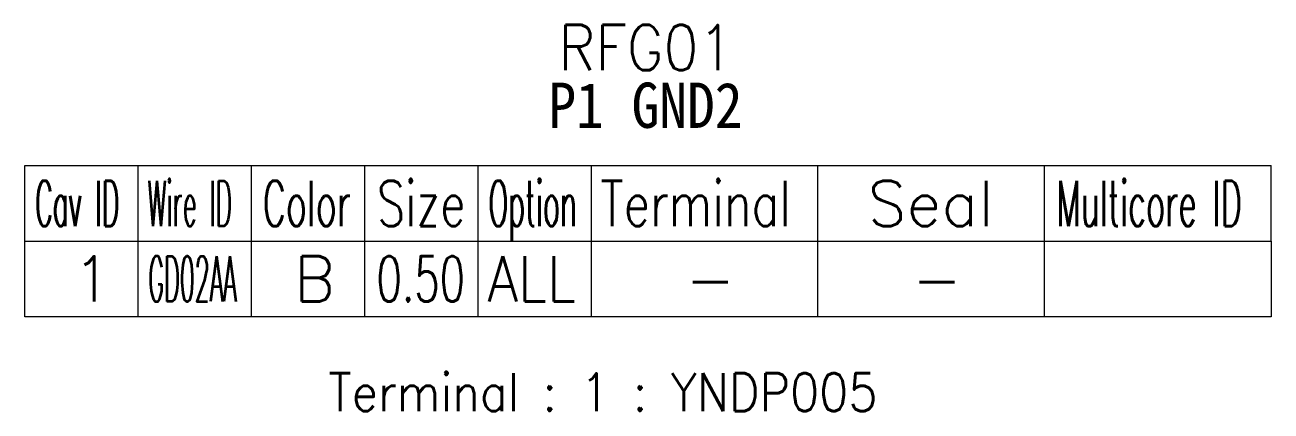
# Model space of a CAD drawing. Header units: inches. Extents: x 47316 to 59086, y 3141 to 11743.
# Drawn here: x 51816.1 to 51898.6, y 7354 to 7379.5 of the extents above; entities that cross this region are included whole.
import ezdxf

# ---------------------------------------------------------------- set-up
doc = ezdxf.new("R2010")
doc.units = ezdxf.units.IN
doc.header["$MEASUREMENT"] = 0
doc.styles.get("Standard").update_dxf_attribs({"font": ''})
doc.styles.get('Standard').set_extended_font_data('SimSun')

msp = doc.modelspace()

# ---------------------------------------------------------------- linework, layer by layer
at = {"color": 102, "linetype": 'Continuous', "lineweight": 15}
for p, q in [((51816.053, 7370.227), (51898.553, 7370.227)), ((51816.053, 7365.227), (51816.053, 7370.227)), ((51816.053, 7365.227), (51898.553, 7365.227)), ((51823.553, 7360.227), (51823.553, 7365.227)), ((51831.053, 7360.227), (51831.053, 7365.227)), ((51838.553, 7360.227), (51838.553, 7365.227)), ((51846.053, 7360.227), (51846.053, 7365.227)), ((51853.553, 7360.227), (51853.553, 7365.227)), ((51868.553, 7360.227), (51868.553, 7365.227)), ((51883.553, 7360.227), (51883.553, 7365.227))]:
    msp.add_line(p, q, dxfattribs=at)
at = {"color": 7, "linetype": 'Continuous', "lineweight": 15}
for p, q in [((51823.553, 7365.227), (51823.553, 7370.227)), ((51831.053, 7365.227), (51831.053, 7370.227)), ((51838.553, 7365.227), (51838.553, 7370.227)), ((51846.053, 7365.227), (51846.053, 7370.227)), ((51853.553, 7365.227), (51853.553, 7370.227)), ((51868.553, 7365.227), (51868.553, 7370.227)), ((51883.553, 7365.227), (51883.553, 7370.227)), ((51898.553, 7365.227), (51898.553, 7370.227))]:
    msp.add_line(p, q, dxfattribs=at)
at = {"color": 102, "linetype": 'Continuous', "lineweight": 15}
msp.add_lwpolyline([(51816.053, 7360.227), (51816.053, 7365.227), (51898.553, 7365.227), (51898.553, 7360.227)], close=True, dxfattribs=at)

# ---------------------------------------------------------------- texts
at = {"color": 6, "linetype": 'Continuous', "lineweight": 20, "char_height": 3, "attachment_point": 1}
for s, insert, width in [('\\Fromans.shx;\\W0.9000000000;\\T1.0000000000;\\o\\lRFG01', (51851.389, 7379.544), 12.85714), ('\\f黑体|b0|i0|c1|p0;\\W0.9000000000;\\T1.0000000000;\\o\\lP1 GND2', (51850.705, 7375.727), 13.59101)]:
    msp.add_mtext(s, dxfattribs=dict(at, insert=insert, width=width))
at = {"color": 7, "linetype": 'Continuous', "lineweight": 15, "char_height": 3, "attachment_point": 1}
for s, insert, width in [('\\Fromans.shx;\\W0.4292452830;\\T1.0000000000;\\o\\lCav ID', (51816.737, 7369.227), 6.5), ('\\Fromans.shx;\\W0.4026548673;\\T1.0000000000;\\o\\lWire ID', (51824.168, 7369.227), 6.5), ('\\Fromans.shx;\\W0.5687500000;\\T1.0000000000;\\o\\lColor', (51831.797, 7369.227), 6.5), ('\\Fromans.shx;\\W0.7222222222;\\T1.0000000000;\\o\\lSize', (51839.363, 7369.227), 6.5), ('\\Fromans.shx;\\W0.4595959596;\\T1.0000000000;\\o\\lOption', (51846.75, 7369.227), 6.5), ('\\Fromans.shx;\\W0.7480916031;\\T1.0000000000;\\o\\lTerminal', (51854.16, 7369.227), 14), ('\\Fromans.shx;\\W1.0000000000;\\T1.0000000000;\\o\\lSeal', (51871.839, 7369.227), 9.28571), ('\\Fromans.shx;\\W0.5185185185;\\T1.0000000000;\\o\\lMulticore ID', (51884.35, 7369.227), 14), ('\\Fromans.shx;\\W1.0000000000;\\T1.0000000000;\\o\\l1', (51819.232, 7364.227), 2.85714)]:
    msp.add_mtext(s, dxfattribs=dict(at, insert=insert, width=width))
at = {"color": 21, "linetype": 'Continuous', "lineweight": 15, "char_height": 3, "attachment_point": 1}
for s, insert, width in [('\\Fromans.shx;\\W0.3855932203;\\T1.0000000000;\\o\\lGD02AA', (51824.219, 7364.227), 6.5), ('\\Fromans.shx;\\W0.6500000000;\\T1.0000000000;\\o\\l0.50', (51839.332, 7364.227), 6.5), ('\\Fromans.shx;\\W1.0000000000;\\T1.0000000000;\\o\\l-', (51859.768, 7364.227), 3.71429)]:
    msp.add_mtext(s, dxfattribs=dict(at, insert=insert, width=width))
at = {"color": 140, "linetype": 'Continuous', "lineweight": 15, "char_height": 3, "attachment_point": 1}
for s, insert, width in [('\\Fromans.shx;\\W1.0000000000;\\T1.0000000000;\\o\\lB', (51833.875, 7364.227), 3), ('\\Fromans.shx;\\W0.8750000000;\\T1.0000000000;\\o\\lALL', (51846.678, 7364.227), 6.5), ('\\Fromans.shx;\\W1.0000000000;\\T1.0000000000;\\o\\l-', (51874.768, 7364.227), 3.71429)]:
    msp.add_mtext(s, dxfattribs=dict(at, insert=insert, width=width))
at = {"color": 42, "linetype": 'Continuous', "lineweight": 15, "insert": (51836.143, 7356.477), "char_height": 2.5, "width": 42.53571, "attachment_point": 1}
msp.add_mtext('\\Fromans.shx;\\W0.9000000000;\\T1.0000000000;\\o\\lTerminal : 1 : YNDP005', dxfattribs=at)

doc.saveas('drawing.dxf')
